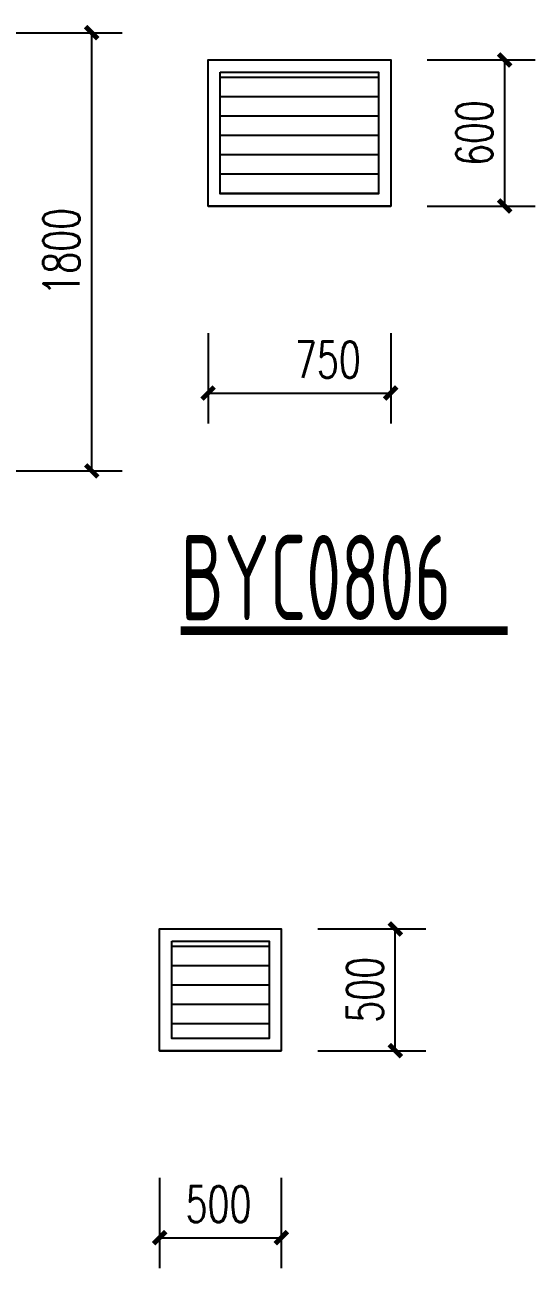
# Model space of a CAD drawing. Header units: millimetres. Extents: x -1048436 to -185795, y -983427 to 400387.
# Drawn here: x -610161 to -608066, y 347405 to 352511 of the extents above; entities that cross this region are included whole.
import ezdxf

# ---------------------------------------------------------------- set-up
doc = ezdxf.new("R2010")
doc.units = ezdxf.units.MM
doc.header["$LTSCALE"] = 500
doc.linetypes.add('A-FP_05$0$pln_L5$0$Col_L4$0$PHANTOM', pattern=[63.5, 31.75, -6.35, 6.35, -6.35, 6.35, -6.35])
for name, color, linetype in [('DIM_SYMB', 3, 'Continuous'), ('PUB_DIM', 3, 'Continuous'), ('PUB_TEXT', 7, 'Continuous'), ('建-填充', 9, 'Continuous')]:
    doc.layers.add(name, color=color, linetype=linetype)
doc.styles.add('_TCH_DIM_T3', font='SIMPLEX', dxfattribs={"width": 0.705882, "bigfont": 'GBCBIG'})
doc.styles.add('XD2008', font='xd-hzs.shx', dxfattribs={"width": 0.7, "bigfont": 'xd-hztxt.shx'})
doc.dimstyles.new('_TCH_ARCH&&50', dxfattribs={"dimtxt": 148.75, "dimasz": 50, "dimexe": 125, "dimexo": 150, "dimgap": 50, "dimtad": 1, "dimdec": 0, "dimzin": 0, "dimdsep": 46, "dimtxsty": '_TCH_DIM_T3', "dimblk": 'ARCHTICK', "dimcen": 0.09, "dimclrt": 7, "dimazin": 2, "dimtfac": 1, "dimtdec": 0, "dimtix": 1, "dimtmove": 2, "dimatfit": 3, "dimldrblk": 'ARCHTICK', "dimfxl": 1, "dimtolj": 1, "dimtzin": 0, "dimarcsym": 0})

# ---------------------------------------------------------------- blocks, each defined once
blk = doc.blocks.new('_ArchTick')
at = {"color": 0, "linetype": 'ByBlock', "const_width": 0.4}
blk.add_lwpolyline([(-0.5, -0.5), (0.5, 0.5)], dxfattribs=at)
blk = doc.blocks.new('*D397')
at = {"layer": 'Defpoints', "color": 0, "transparency": 16777216}
for p in [(-608659.2, 352366.7), (-608191, 352366.7), (-608659.2, 351766.7)]:
    blk.add_point(p, dxfattribs=at)
at = {"layer": 'PUB_DIM', "color": 0, "lineweight": -2, "transparency": 16777216}
for p, q in [((-608509.2, 352366.7), (-608066, 352366.7)), ((-608191, 351766.7), (-608191, 352366.7)), ((-608509.2, 351766.7), (-608066, 351766.7))]:
    blk.add_line(p, q, dxfattribs=at)
at = {"layer": 'PUB_DIM', "color": 0, "lineweight": -2, "transparency": 16777216, "xscale": 50, "yscale": 50, "zscale": 50}
for p, rotation in [((-608191, 352366.7), 90), ((-608191, 351766.7), 270)]:
    blk.add_blockref('_ArchTick', p, dxfattribs=dict(at, rotation=rotation))
at = {"layer": 'PUB_DIM', "color": 7, "transparency": 16777216, "insert": (-608315.4, 352066.7), "char_height": 148.75, "attachment_point": 5, "rotation": 90, "style": '_TCH_DIM_T3'}
blk.add_mtext('\\A1;600', dxfattribs=at)
blk = doc.blocks.new('*D398')
at = {"layer": 'Defpoints', "color": 0, "transparency": 16777216}
for p in [(-609409.2, 351395.1), (-608659.2, 351395.1), (-608659.2, 350998.5)]:
    blk.add_point(p, dxfattribs=at)
at = {"layer": 'PUB_DIM', "color": 0, "lineweight": -2, "transparency": 16777216}
for p, q in [((-609409.2, 351245.1), (-609409.2, 350873.5)), ((-608659.2, 351245.1), (-608659.2, 350873.5)), ((-609409.2, 350998.5), (-608659.2, 350998.5))]:
    blk.add_line(p, q, dxfattribs=at)
at = {"layer": 'PUB_DIM', "color": 0, "lineweight": -2, "transparency": 16777216, "xscale": 50, "yscale": 50, "zscale": 50, "rotation": 180}
blk.add_blockref('_ArchTick', (-609409.2, 350998.5), dxfattribs=at)
at = {"layer": 'PUB_DIM', "color": 0, "lineweight": -2, "transparency": 16777216, "xscale": 50, "yscale": 50, "zscale": 50}
blk.add_blockref('_ArchTick', (-608659.2, 350998.5), dxfattribs=at)
at = {"layer": 'PUB_DIM', "color": 7, "transparency": 16777216, "insert": (-608917, 351136), "char_height": 148.75, "attachment_point": 5, "style": '_TCH_DIM_T3'}
blk.add_mtext('\\A1;750', dxfattribs=at)
blk = doc.blocks.new('*D412')
at = {"layer": 'Defpoints', "color": 0, "transparency": 16777216}
for p in [(-609108.3, 348797.7), (-608640.1, 348797.7), (-609108.3, 348297.7)]:
    blk.add_point(p, dxfattribs=at)
at = {"layer": 'PUB_DIM', "color": 0, "lineweight": -2, "transparency": 16777216}
for p, q in [((-608958.3, 348797.7), (-608515.1, 348797.7)), ((-608640.1, 348297.7), (-608640.1, 348797.7)), ((-608958.3, 348297.7), (-608515.1, 348297.7))]:
    blk.add_line(p, q, dxfattribs=at)
at = {"layer": 'PUB_DIM', "color": 0, "lineweight": -2, "transparency": 16777216, "xscale": 50, "yscale": 50, "zscale": 50}
for p, rotation in [((-608640.1, 348797.7), 90), ((-608640.1, 348297.7), 270)]:
    blk.add_blockref('_ArchTick', p, dxfattribs=dict(at, rotation=rotation))
at = {"layer": 'PUB_DIM', "color": 7, "transparency": 16777216, "insert": (-608764.4, 348547.7), "char_height": 148.75, "attachment_point": 5, "rotation": 90, "style": '_TCH_DIM_T3'}
blk.add_mtext('\\A1;500', dxfattribs=at)
blk = doc.blocks.new('*D413')
at = {"layer": 'Defpoints', "color": 0, "transparency": 16777216}
for p in [(-609608.3, 347926.1), (-609108.3, 347926.1), (-609108.3, 347529.6)]:
    blk.add_point(p, dxfattribs=at)
at = {"layer": 'PUB_DIM', "color": 0, "lineweight": -2, "transparency": 16777216}
for p, q in [((-609608.3, 347776.1), (-609608.3, 347404.6)), ((-609108.3, 347776.1), (-609108.3, 347404.6)), ((-609608.3, 347529.6), (-609108.3, 347529.6))]:
    blk.add_line(p, q, dxfattribs=at)
at = {"layer": 'PUB_DIM', "color": 0, "lineweight": -2, "transparency": 16777216, "xscale": 50, "yscale": 50, "zscale": 50, "rotation": 180}
blk.add_blockref('_ArchTick', (-609608.3, 347529.6), dxfattribs=at)
at = {"layer": 'PUB_DIM', "color": 0, "lineweight": -2, "transparency": 16777216, "xscale": 50, "yscale": 50, "zscale": 50}
blk.add_blockref('_ArchTick', (-609108.3, 347529.6), dxfattribs=at)
at = {"layer": 'PUB_DIM', "color": 7, "transparency": 16777216, "insert": (-609366.1, 347667.1), "char_height": 148.75, "attachment_point": 5, "style": '_TCH_DIM_T3'}
blk.add_mtext('\\A1;500', dxfattribs=at)
blk = doc.blocks.new('*D522')
at = {"layer": 'Defpoints', "color": 0, "transparency": 16777216}
for p in [(-610355, 352478.8), (-609886.8, 352478.8), (-610355, 350678.8)]:
    blk.add_point(p, dxfattribs=at)
at = {"layer": 'PUB_DIM', "color": 0, "lineweight": -2, "transparency": 16777216}
for p, q in [((-610205, 352478.8), (-609761.8, 352478.8)), ((-609886.8, 350678.8), (-609886.8, 352478.8)), ((-610205, 350678.8), (-609761.8, 350678.8))]:
    blk.add_line(p, q, dxfattribs=at)
at = {"layer": 'PUB_DIM', "color": 0, "lineweight": -2, "transparency": 16777216, "xscale": 50, "yscale": 50, "zscale": 50}
for p, rotation in [((-609886.8, 352478.8), 90), ((-609886.8, 350678.8), 270)]:
    blk.add_blockref('_ArchTick', p, dxfattribs=dict(at, rotation=rotation))
at = {"layer": 'PUB_DIM', "color": 7, "transparency": 16777216, "insert": (-610011.2, 351578.8), "char_height": 148.75, "attachment_point": 5, "rotation": 90, "style": '_TCH_DIM_T3'}
blk.add_mtext('\\A1;1800', dxfattribs=at)

msp = doc.modelspace()

# ---------------------------------------------------------------- hatches: boundary and pattern name
at = {"layer": '建-填充', "linetype": 'A-FP_05$0$pln_L5$0$Col_L4$0$PHANTOM'}
h = msp.add_hatch(dxfattribs=at)
h.set_pattern_fill('ANSI31', color=256, scale=50, angle=135)
h.set_pattern_definition([(180, (74327.05, 1057066.99), (-7e-15, -79.375), [])])
h.paths.add_polyline_path([(-609359.2, 352316.7), (-608709.2, 352316.7), (-608709.2, 351816.7), (-609359.2, 351816.7)])
h = msp.add_hatch(dxfattribs=at)
h.set_pattern_fill('ANSI31', color=256, scale=50, angle=135)
h.set_pattern_definition([(180, (73877.97, 1053498.04), (-7e-15, -79.375), [])])
h.paths.add_polyline_path([(-609558.3, 348747.7), (-609158.3, 348747.7), (-609158.3, 348347.7), (-609558.3, 348347.7)])

# ---------------------------------------------------------------- linework, layer by layer
for p, q in [((-609409.2, 351766.7), (-608659.2, 351766.7)), ((-609608.3, 348297.7), (-609108.3, 348297.7))]:
    msp.add_line(p, q)
for points in [[(-609409.2, 352366.7), (-609409.2, 352366.7), (-608659.2, 352366.7), (-608659.2, 352366.7), (-608659.2, 351766.7), (-608659.2, 351766.7), (-609409.2, 351766.7), (-609409.2, 351766.7)], [(-609359.2, 352316.7), (-608709.2, 352316.7), (-608709.2, 351816.7), (-609359.2, 351816.7)], [(-609608.3, 348797.7), (-609608.3, 348797.7), (-609108.3, 348797.7), (-609108.3, 348797.7), (-609108.3, 348297.7), (-609108.3, 348297.7), (-609608.3, 348297.7), (-609608.3, 348297.7)], [(-609558.3, 348747.7), (-609158.3, 348747.7), (-609158.3, 348347.7), (-609558.3, 348347.7)]]:
    msp.add_lwpolyline(points, close=True)
at = {"layer": 'DIM_SYMB', "const_width": 35}
msp.add_lwpolyline([(-609521.5, 350022.7), (-608179.4, 350022.7)], dxfattribs=at)

# ---------------------------------------------------------------- texts
at = {"layer": 'PUB_TEXT', "style": 'XD2008', "width": 0.7}
msp.add_text('BYC0806', height=350, dxfattribs=at).set_placement((-609521.5, 350065.8))

# ---------------------------------------------------------------- dimensions: what is measured, and where the dimension line sits
at = {"layer": 'PUB_DIM'}
for p1, p2, picture, middle in [((-610355, 350678.8), (-610355, 352478.8), '*D522', (-610011.2, 351578.8)), ((-608659.2, 351766.7), (-608659.2, 352366.7), '*D397', (-608315.4, 352066.7)), ((-609108.3, 348297.7), (-609108.3, 348797.7), '*D412', (-608764.4, 348547.7))]:
    dim = msp.add_aligned_dim(p1=p1, p2=p2, distance=-468.2, dimstyle='_TCH_ARCH&&50', dxfattribs=at)
    dim.commit()
    dim.dimension.update_dxf_attribs({"geometry": picture, "text_midpoint": middle})
for base, p1, p2, picture, middle in [((-608659.2, 350998.5), (-609409.2, 351395.1), (-608659.2, 351395.1), '*D398', (-608917, 351136)), ((-609108.3, 347529.6), (-609608.3, 347926.1), (-609108.3, 347926.1), '*D413', (-609366.1, 347667.1))]:
    dim = msp.add_linear_dim(base=base, p1=p1, p2=p2, angle=360, dimstyle='_TCH_ARCH&&50', dxfattribs=at)
    dim.commit()
    dim.dimension.update_dxf_attribs({"geometry": picture, "text_midpoint": middle, "dimtype": 129})

doc.saveas('drawing.dxf')
